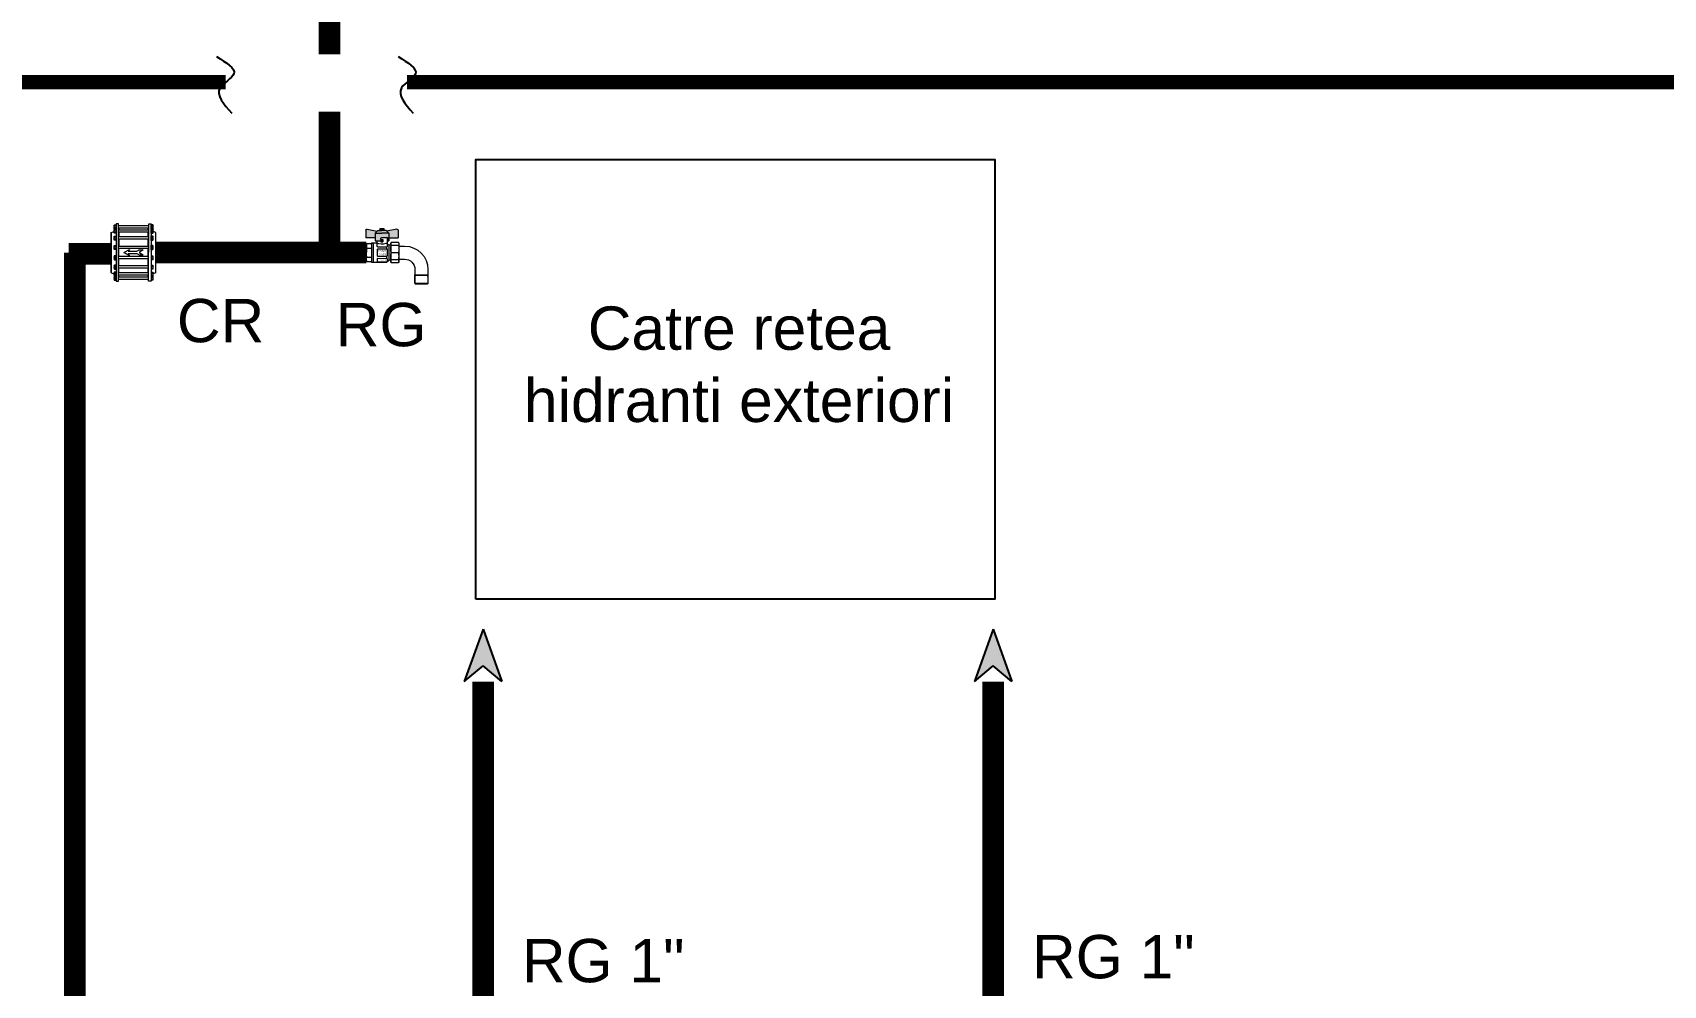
# Model space of a CAD drawing. Extents: x -6531732 to 89637, y -8915 to 32458.
# Drawn here: x 38075 to 43724, y 20807 to 24106 of the extents above; entities that cross this region are included whole.
import ezdxf
from ezdxf.enums import TextEntityAlignment as Align

# ---------------------------------------------------------------- set-up
doc = ezdxf.new("R2010")
doc.units = 0
for name, color, linetype, lineweight in [('SAN-MC-COLD WATER', 5, 'Continuous', 30), ('SAN-MC-HIDRANT', 1, 'HE_LINE', 25), ('SAN-MC-VALVE', 7, 'Continuous', 5)]:
    doc.layers.add(name, color=color, linetype=linetype, lineweight=lineweight)
doc.layers.add('SAN-MC-TEXT', color=7, linetype='Continuous')
doc.styles.get("Standard").update_dxf_attribs({"font": 'arial.ttf'})
doc.styles.add('txt', font='TXT', dxfattribs={"height": 0.2})
doc.linetypes.add('HE_LINE', pattern='A,300,-250,["HE",Standard,S=0.5,R=0,X=-100.5,Y=-30.5],-100', length=650)
doc.linetypes.add('PSI_LINE', pattern='A,300,-150,["PSI",Standard,S=0.5,R=0,X=-130,Y=-30],-5', length=455)

# ---------------------------------------------------------------- blocks, each defined once
blk = doc.blocks.new('Clapeta Sens')
at = {"layer": 'SAN-MC-VALVE'}
for p, q in [((-99.3, 129.5), (99.2, 129.6)), ((-92.8, 129.5), (-92.8, 25.1)), ((-92.3, 139.3), (-92.3, 143.8)), ((-85.5, 139.3), (-85.5, 143.8)), ((-84.9, 129.5), (-84.9, 25.1)), ((-84.9, 127.9), (-78.2, 127.9)), ((-78.2, 129.5), (-78.2, 25.1)), ((-77.7, 139.3), (-77.7, 143.9)), ((-70, 154.7), (-73.5, 144.5)), ((-70.9, 139.3), (-70.9, 143.9)), ((-70.4, 129.5), (-70.4, 25.1)), ((-70.4, 127.9), (-54.3, 128)), ((-70, 154.7), (69.9, 154.8)), ((-54.3, 129.5), (-54.3, 25.1)), ((-53.8, 139.4), (-53.8, 143.9)), ((-47, 139.4), (-47, 143.9)), ((-46.4, 129.5), (-46.4, 25.1)), ((-46.4, 128), (-21.6, 128)), ((-21.6, 129.6), (-21.6, 25.1)), ((-21.1, 139.4), (-21.1, 143.9)), ((-14.3, 139.4), (-14.3, 143.9)), ((-13.8, 129.6), (-13.7, 25.2)), ((-13.8, 128), (13.7, 128)), ((13.7, 129.6), (13.7, 25.2)), ((14.2, 139.4), (14.2, 143.9)), ((21, 139.4), (21, 143.9)), ((21.6, 129.6), (21.6, 25.2)), ((21.6, 128), (46.4, 128)), ((46.4, 129.6), (46.4, 25.2)), ((46.9, 139.4), (46.9, 143.9)), ((53.7, 139.4), (53.7, 144)), ((54.2, 129.6), (54.2, 25.2)), ((54.2, 128), (70.3, 128)), ((69.9, 154.8), (73.4, 144.6)), ((70.3, 129.6), (70.3, 25.2)), ((70.8, 139.5), (70.8, 144)), ((77.6, 139.5), (77.6, 144)), ((78.2, 129.6), (78.2, 25.2)), ((78.2, 128.1), (84.9, 128.1)), ((84.9, 129.6), (84.9, 25.2)), ((85.4, 139.5), (85.4, 144)), ((92.2, 139.5), (92.2, 144)), ((92.7, 129.6), (92.7, 25.2)), ((-9.7, 62.9), (-3.3, 58.7)), ((0.7, 43.9), (-9.7, 62.9)), ((0.7, 96.6), (-7.6, 111)), ((-7.6, 96.3), (-7.6, 111)), ((-3.3, 88.9), (-7.6, 96.3)), ((-3.3, 58.7), (-3.3, 88.9)), ((9, 111), (0.7, 96.6)), ((0.7, 43.9), (11.1, 62.9)), ((4.7, 88.9), (9, 96.3)), ((4.7, 58.7), (4.7, 88.9)), ((11.1, 62.9), (4.7, 58.7)), ((9, 96.3), (9, 111)), ((-92.2, 15.3), (-92.2, 10.8)), ((-85.4, 15.3), (-85.4, 10.8)), ((-84.9, 26.7), (-78.2, 26.7)), ((-77.7, 15.3), (-77.7, 10.8)), ((-69.9, -0.1), (-73.5, 10.2)), ((-70.9, 15.3), (-70.9, 10.8)), ((-70.4, 26.7), (-54.3, 26.7)), ((69.9, 0.1), (-69.9, -0.1)), ((-69.9, -0.1), (69.9, 0.1)), ((-69.9, -0.1), (69.9, 0.1)), ((-53.7, 15.3), (-53.7, 10.8)), ((-46.9, 15.3), (-46.9, 10.8)), ((-46.4, 26.7), (-21.6, 26.7)), ((-21.1, 15.3), (-21.1, 10.8)), ((-14.3, 15.3), (-14.3, 10.8)), ((-13.8, 26.7), (13.7, 26.7)), ((14.2, 15.3), (14.2, 10.8)), ((21.1, 15.4), (21.1, 10.8)), ((21.6, 26.8), (46.4, 26.8)), ((46.9, 15.4), (46.9, 10.9)), ((53.7, 15.4), (53.7, 10.9)), ((54.2, 26.8), (70.3, 26.8)), ((69.9, 0.1), (73.5, 10.3)), ((69.9, 0.1), (69.9, 0.1)), ((70.9, 15.4), (70.9, 10.9)), ((77.7, 15.4), (77.7, 10.9)), ((78.2, 26.8), (84.9, 26.8)), ((85.4, 15.4), (85.4, 10.9)), ((92.2, 15.4), (92.2, 10.9)), ((-69.9, -0.1), (-69.9, -0.1))]:
    blk.add_line(p, q, dxfattribs=at)
for points in [[(-99.3, 138.1), (-99.3, 129.5), (99.2, 129.6), (99.2, 138.3)], [(-82.1, 139.3), (-82.1, 144), (-82.9, 144.5), (-94.9, 144.4), (-95.7, 144), (-95.7, 139.3)], [(-82.2, 138.2), (-82.2, 139.3), (-66.5, 139.3), (-66.5, 138.2)], [(-67.5, 139.3), (-67.5, 144), (-68.3, 144.5), (-80.3, 144.5), (-81.1, 144), (-81.1, 139.3)], [(-58.2, 138.2), (-58.2, 139.4), (-42.5, 139.4), (-42.5, 138.2)], [(-43.5, 139.4), (-43.6, 144), (-44.3, 144.5), (-56.4, 144.5), (-57.2, 144), (-57.2, 139.4)], [(-25.6, 138.2), (-25.6, 139.4), (-9.8, 139.4), (-9.8, 138.2)], [(-10.9, 139.4), (-10.9, 144), (-11.7, 144.5), (-23.7, 144.5), (-24.5, 144), (-24.5, 139.4)], [(25.5, 138.2), (25.5, 139.4), (9.8, 139.4), (9.8, 138.2)], [(10.8, 139.4), (10.8, 144), (11.6, 144.5), (23.6, 144.5), (24.4, 144.1), (24.4, 139.4)], [(58.1, 138.3), (58.1, 139.4), (42.4, 139.4), (42.4, 138.3)], [(43.5, 139.4), (43.5, 144.1), (44.3, 144.5), (56.3, 144.6), (57.1, 144.1), (57.1, 139.4)], [(82.1, 138.3), (82.1, 139.5), (66.4, 139.4), (66.4, 138.3)], [(67.4, 139.4), (67.4, 144.1), (68.2, 144.6), (80.3, 144.6), (81, 144.1), (81, 139.5)], [(82, 139.5), (82, 144.1), (82.8, 144.6), (94.8, 144.6), (95.6, 144.1), (95.6, 139.5)], [(-99.3, 16.4), (-99.3, 25.1), (99.3, 25.2), (99.3, 16.6)], [(-82, 15.3), (-82, 10.6), (-82.8, 10.2), (-94.9, 10.2), (-95.7, 10.6), (-95.7, 15.3)], [(-82.2, 16.5), (-82.2, 15.3), (-66.4, 15.3), (-66.4, 16.5)], [(-67.5, 15.3), (-67.5, 10.6), (-68.3, 10.2), (-80.3, 10.2), (-81.1, 10.6), (-81.1, 15.3)], [(-58.2, 16.5), (-58.2, 15.3), (-42.5, 15.3), (-42.5, 16.5)], [(-43.5, 15.3), (-43.5, 10.7), (-44.3, 10.2), (-56.3, 10.2), (-57.1, 10.7), (-57.1, 15.3)], [(-25.5, 16.5), (-25.5, 15.3), (-9.8, 15.3), (-9.8, 16.5)], [(-10.9, 15.3), (-10.9, 10.7), (-11.7, 10.2), (-23.7, 10.2), (-24.5, 10.7), (-24.5, 15.3)], [(25.5, 16.5), (25.5, 15.4), (9.8, 15.3), (9.8, 16.5)], [(10.8, 15.3), (10.8, 10.7), (11.6, 10.2), (23.7, 10.2), (24.5, 10.7), (24.5, 15.4)], [(58.2, 16.6), (58.2, 15.4), (42.4, 15.4), (42.4, 16.5)], [(43.5, 15.4), (43.5, 10.7), (44.3, 10.3), (56.3, 10.3), (57.1, 10.7), (57.1, 15.4)], [(82.1, 16.6), (82.1, 15.4), (66.4, 15.4), (66.4, 16.6)], [(67.5, 15.4), (67.5, 10.7), (68.3, 10.3), (80.3, 10.3), (81.1, 10.8), (81.1, 15.4)], [(82, 15.4), (82, 10.8), (82.8, 10.3), (94.8, 10.3), (95.6, 10.8), (95.6, 15.4)]]:
    blk.add_lwpolyline(points, close=True, dxfattribs=at)
for points in [[(-81, 138.2), (-96.7, 138.1), (-96.7, 139.3), (-81, 139.3)], [(80.9, 138.3), (96.7, 138.3), (96.7, 139.5), (80.9, 139.5)], [(-81, 16.5), (-96.7, 16.4), (-96.7, 15.3), (-81, 15.3)], [(81, 16.6), (96.7, 16.6), (96.7, 15.4), (81, 15.4)]]:
    blk.add_lwpolyline(points, dxfattribs=at)
for centre, radius, start, end in [((-94, 141.7), 2.71, 51.1632, 128.9213), ((-88.9, 134.5), 9.95, 70.0269, 110.0577), ((-83.8, 141.7), 2.71, 51.1633, 128.9213), ((-79.4, 141.7), 2.71, 51.1632, 128.9213), ((-74.3, 134.5), 9.95, 70.0269, 110.0577), ((-69.2, 141.7), 2.71, 51.1633, 128.9213), ((-55.5, 141.8), 2.71, 51.1632, 128.9213), ((-50.4, 134.5), 9.95, 70.0269, 110.0577), ((-45.3, 141.8), 2.71, 51.1633, 128.9213), ((-22.8, 141.8), 2.71, 51.1632, 128.9213), ((-17.7, 134.5), 9.95, 70.0269, 110.0577), ((-12.6, 141.8), 2.71, 51.1633, 128.9213), ((12.5, 141.8), 2.71, 51.1633, 128.9213), ((17.6, 134.6), 9.95, 70.0269, 110.0577), ((22.7, 141.8), 2.71, 51.1632, 128.9214), ((45.2, 141.8), 2.71, 51.1633, 128.9213), ((50.3, 134.6), 9.95, 70.0269, 110.0577), ((55.4, 141.8), 2.71, 51.1632, 128.9214), ((69.1, 141.8), 2.71, 51.1633, 128.9213), ((74.2, 134.6), 9.95, 70.0269, 110.0577), ((79.3, 141.9), 2.71, 51.1632, 128.9214), ((83.7, 141.9), 2.71, 51.1633, 128.9213), ((88.8, 134.6), 9.95, 70.0269, 110.0577), ((93.9, 141.9), 2.71, 51.1632, 128.9214), ((-94, 12.9), 2.71, 231.1632, 308.9214), ((-88.8, 20.1), 9.95, 250.0269, 290.0577), ((-83.7, 12.9), 2.71, 231.1633, 308.9213), ((-79.4, 12.9), 2.71, 231.1632, 308.9214), ((-74.3, 20.1), 9.95, 250.0269, 290.0577), ((-69.2, 12.9), 2.71, 231.1633, 308.9213), ((-55.4, 12.9), 2.71, 231.1632, 308.9214), ((-50.3, 20.1), 9.95, 250.0269, 290.0577), ((-45.2, 12.9), 2.71, 231.1633, 308.9213), ((-22.8, 12.9), 2.71, 231.1632, 308.9214), ((-17.7, 20.2), 9.95, 250.0269, 290.0577), ((-12.6, 12.9), 2.71, 231.1633, 308.9213), ((12.5, 12.9), 2.71, 231.1633, 308.9213), ((17.6, 20.2), 9.95, 250.0269, 290.0577), ((22.8, 13), 2.71, 231.1632, 308.9213), ((45.2, 13), 2.71, 231.1633, 308.9213), ((50.3, 20.2), 9.95, 250.0269, 290.0577), ((55.4, 13), 2.71, 231.1632, 308.9213), ((69.2, 13), 2.71, 231.1633, 308.9213), ((74.3, 20.2), 9.95, 250.0269, 290.0577), ((79.4, 13), 2.71, 231.1632, 308.9213), ((83.7, 13), 2.71, 231.1633, 308.9213), ((88.8, 20.2), 9.95, 250.0269, 290.0577), ((93.9, 13), 2.71, 231.1632, 308.9213)]:
    blk.add_arc(centre, radius, start, end, dxfattribs=at)
blk = doc.blocks.new('Robinet Golire')
at = {"layer": 'SAN-MC-VALVE', "lineweight": 5}
h = blk.add_hatch(color=1, dxfattribs=at)
h.dxf.hatch_style = 1
h.paths.add_polyline_path([(-78, 83), (-117.3, 90, 0.466736), (-122, 86), (-122, 57), (-86, 57), (-86, 75)])
h.paths.add_polyline_path([(-44, 85), (-60, 85), (-76, 85), (-86, 75), (-60, 75), (-34, 75)])
h.paths.add_polyline_path([(-34, 75), (-60, 75), (-86, 75), (-86, 57), (-82, 57), (-58, 57, -0.414214), (-56, 55), (-56, 51), (-56, 45), (-34, 45)])
h.paths.add_polyline_path([(2, 86, 0.466736), (-2.7, 90), (-42, 83), (-34, 75), (-34, 57), (2, 57)])
at = {"layer": 'SAN-MC-VALVE', "linetype": 'Continuous', "lineweight": 5}
for p, q in [((-122, 86), (-122, 57)), ((-117.3, 90), (-78, 83)), ((-86, 75), (-76, 85)), ((-86, 75), (-60, 75)), ((-86, 75), (-86, 45)), ((-76, 85), (-60, 85)), ((-68.8, 86), (-68.8, 85)), ((-67.6, 87), (-67.8, 87)), ((-67, 92), (-67, 87.6)), ((-54, 93), (-66, 93)), ((-60, 93), (-60, 87)), ((-44, 85), (-60, 85)), ((-34, 75), (-60, 75)), ((-53, 87.6), (-53, 92)), ((-52.2, 87), (-52.4, 87)), ((-51.2, 85), (-51.2, 86)), ((-34, 75), (-44, 85)), ((-2.7, 90), (-42, 83)), ((-34, 75), (-34, 45)), ((2, 86), (2, 57)), ((-125.4, 25), (-147.4, 25)), ((-124.8, 26.1), (-125.4, 25)), ((-125.4, 25), (-125.4, -25)), ((-124.8, 36.5), (-123.3, 39)), ((-124.8, 36.5), (-124.8, -36.5)), ((-123.3, 39), (-95.9, 39)), ((-123.3, 27.9), (-95.9, 27.9)), ((-95.9, 0), (-123.3, 0)), ((-82, 57), (-122, 57)), ((-95.9, 39), (-94.4, 36.5)), ((-94.4, 36.5), (-94.4, -36.5)), ((-94.4, 29), (-86.1, 29)), ((-80, 35.1), (-86.1, 29)), ((-86.1, 29), (-86.1, -29)), ((-80, 45), (-86, 45)), ((-82, 57), (-58, 57)), ((-82, 57), (-82, 45)), ((-80.1, 35), (-75.5, 35)), ((-80.1, 35), (-80.1, 22)), ((-44, 22), (-80.1, 22)), ((-44, 14), (-80.1, 14)), ((-80.1, 14), (-80.1, -14)), ((-80, 57), (-80, 35)), ((-78.1, 22), (-78.1, 14)), ((-56, 51), (-64, 51)), ((-64, 51), (-64, 41)), ((-56, 45), (-64, 45)), ((-56, 41), (-64, 41)), ((-56, 51), (-56, 55)), ((-56, 51), (-56, 41)), ((-34, 45), (-56, 45)), ((-42, 24), (-42, 35.2)), ((-42, 12), (-42, -12)), ((-40, 45), (-40, 37)), ((-20, 37), (-40, 37)), ((-34, 57), (2, 57)), ((-26, 37), (-26, -37)), ((-20, 37), (-20, -37)), ((-2, 34.5), (-20, 34.5)), ((-2, 17.2), (-20, 17.2)), ((0, 31), (-2, 34.5)), ((0, 31), (0, -31)), ((-125.4, -25), (-147.4, -25)), ((-125.4, -25), (-124.8, -26.1)), ((-124.8, -36.5), (-123.3, -39)), ((-123.3, -27.9), (-95.9, -27.9)), ((-123.3, -39), (-95.9, -39)), ((-95.9, -39), (-94.4, -36.5)), ((-94.4, -29), (-86.1, -29)), ((-78.1, -37), (-86.1, -29)), ((-44, -14), (-80.1, -14)), ((-44, -22), (-80.1, -22)), ((-80.1, -22), (-80.1, -35)), ((-44, -35), (-80.1, -35)), ((-78.1, -14), (-78.1, -22)), ((-78.1, -35), (-78.1, -37)), ((-20, -37), (-78.1, -37)), ((-42, -24), (-42, -33)), ((-2, -17.2), (-20, -17.2)), ((-2, -34.5), (-20, -34.5)), ((0, -31), (-2, -34.5)), ((-237.4, -85.4), (-238.5, -86)), ((-186.3, -86), (-238.5, -86)), ((-238.5, -91), (-238.5, -86)), ((-238.5, -117.6), (-238.5, -91)), ((-186.3, -117.6), (-238.5, -117.6)), ((-236.1, -120), (-238.5, -117.6)), ((-236.8, -86), (-237.6, -85.5)), ((-237.4, -65), (-237.4, -85.4)), ((-187.4, -85.4), (-237.4, -85.4)), ((-236.8, -91), (-236.8, -86)), ((-236.8, -91), (-236.8, -119.3)), ((-188.7, -120), (-236.1, -120)), ((-186.3, -117.6), (-188.7, -120)), ((-187.1, -85.5), (-188, -86)), ((-188, -91), (-188, -86)), ((-188, -119.3), (-188, -91)), ((-187.4, -65), (-187.4, -85.4)), ((-186.3, -86), (-187.4, -85.4)), ((-186.3, -91), (-186.3, -86)), ((-186.3, -117.6), (-186.3, -91))]:
    blk.add_line(p, q, dxfattribs=at)
for centre, radius, start, end in [((-118, 86), 4, 79.9194, 180), ((-67.8, 86), 1, 90, 180), ((-67.6, 87.6), 0.6, 270, 0), ((-63.8, 75.3), 12.3, 71.94677, 106.39293), ((-66, 92), 1, 90, 180), ((-63.5, 86.4), 6.62, 58.10921, 121.89079), ((-56.5, 86.4), 6.62, 58.10921, 121.89079), ((-56.2, 75.3), 12.3, 73.60707, 108.05323), ((-54, 92), 1, 0, 90), ((-52.4, 87.6), 0.6, 180, 270), ((-52.2, 86), 1, 0, 90), ((-2, 86), 4, 0, 100.0806), ((-147.4, -65), 90, 90, 180), ((-113.5, 33.5), 11.3, 150.64159, 209.35841), ((-56.8, 14), 68, 168.13983, 191.86017), ((-105.7, 33.5), 11.3, 330.64159, 29.35841), ((-162.4, 14), 68, 348.13983, 11.86017), ((-60, 76.1), 44, 249.38726, 297.06653), ((-58, 55), 2, 0, 90), ((-44, 24), 2, 270, 0), ((-44, 12), 2, 0, 90), ((-19.2, 25.9), 19.3, 333.33688, 26.66312), ((-73.7, 0), 73.7, 346.50423, 13.49577), ((-147.4, -65), 40, 90, 180), ((-56.8, -14), 68, 168.13983, 191.86017), ((-113.5, -33.5), 11.3, 150.64159, 209.35841), ((-162.4, -14), 68, 348.13983, 11.86017), ((-105.7, -33.5), 11.3, 330.64159, 29.35841), ((-44, -12), 2, 270, 0), ((-44, -24), 2, 0, 90), ((-44, -33), 2, 270, 0), ((-19.1, -25.8), 19.1, 333.2139, 26.7861)]:
    blk.add_arc(centre, radius, start, end, dxfattribs=at)
at = {"layer": 'SAN-MC-VALVE', "linetype": 'Continuous', "lineweight": 5, "style": 'txt'}
for s, height, width, p in [('CW617N', 6, 0.666667, (-60.8, 7)), ('PN40', 8, 0.75, (-61.7, -6.2))]:
    blk.add_text(s, height=height, dxfattribs=dict(at, width=width)).set_placement(p, align=Align.MIDDLE)
blk.add_text('ITALY', height=5, dxfattribs=at).set_placement((-63.8, -28), align=Align.MIDDLE)

msp = doc.modelspace()

# ---------------------------------------------------------------- hatches: boundary and pattern name
at = {"layer": 'SAN-MC-TEXT'}
h = msp.add_hatch(color=256, dxfattribs=at)
h.paths.add_polyline_path([(39700.1, 21859.1), (39635.1, 21913.4), (39635.1, 22040.5)])
h.paths.add_polyline_path([(39635.1, 22040.5), (39635.1, 21913.4), (39570.2, 21859.1)])
h = msp.add_hatch(color=256, dxfattribs=at)
h.paths.add_polyline_path([(41467.1, 21859.1), (41402.2, 21913.4), (41402.2, 22040.5)])
h.paths.add_polyline_path([(41402.2, 22040.5), (41402.2, 21913.4), (41337.3, 21859.1)])

# ---------------------------------------------------------------- linework, layer by layer
at = {"layer": 'SAN-MC-COLD WATER', "const_width": 50}
for points in [[(38743.4, 23934.2), (30040.5, 23934.2)], [(49201.8, 23934.2), (39372.2, 23934.2)]]:
    msp.add_lwpolyline(points, dxfattribs=at)
at = {"layer": 'SAN-MC-HIDRANT', "color": 140, "linetype": 'PSI_LINE', "ltscale": 2, "const_width": 75}
for points in [[(39103.7, 25443.1), (39103.7, 24030.3)], [(38502, 23344.1), (39103.7, 23344.1), (39103.3, 23831.6)], [(38199.9, 23339.7), (38347.3, 23339.7)], [(38220.7, 23344.1), (38220.7, 18553.7)], [(39103.7, 23344.1), (39230.8, 23344.1)]]:
    msp.add_lwpolyline(points, dxfattribs=at)
at = {"layer": 'SAN-MC-HIDRANT', "color": 14, "linetype": 'Continuous', "const_width": 75, "elevation": -1}
for points in [[(39635.1, 19970.4), (39635.1, 21858.1)], [(41402.2, 19970.4), (41402.2, 21858.1)]]:
    msp.add_lwpolyline(points, dxfattribs=at)
at = {"layer": 'SAN-MC-TEXT'}
for p, q in [((39635.1, 22040.5, -1), (39570.2, 21859.1, -1)), ((39635.1, 22040.5, -1), (39700.1, 21859.1, -1)), ((41402.2, 22040.5, -1), (41337.3, 21859.1, -1)), ((41402.2, 22040.5, -1), (41467.1, 21859.1, -1)), ((39570.2, 21859.1, -1), (39635.1, 21913.4, -1)), ((39700.1, 21859.1, -1), (39635.1, 21913.4, -1)), ((41337.3, 21859.1, -1), (41402.2, 21913.4, -1)), ((41467.1, 21859.1, -1), (41402.2, 21913.4, -1))]:
    msp.add_line(p, q, dxfattribs=at)
msp.add_lwpolyline([(39610, 22144.5), (39610, 23666.4), (41407.9, 23666.4), (41407.9, 22144.5)], close=True, dxfattribs=at)
for points in [[(38711.9, 24022.6), (38772.1, 23962.5), (38724.1, 23914.5), (38764.6, 23826.7)], [(39340.7, 24022.6), (39400.9, 23962.5), (39352.9, 23914.5), (39393.5, 23826.7)]]:
    msp.add_spline(points, degree=3, dxfattribs=at)

# ---------------------------------------------------------------- block references
at = {"layer": 'SAN-MC-TEXT', "xscale": -0.9, "yscale": 0.9, "zscale": 0.9, "rotation": 359.9154162735238}
msp.add_blockref('Robinet Golire', (39230.8, 23344.1), dxfattribs=at)
at = {"layer": 'SAN-MC-VALVE', "xscale": -1, "rotation": 270}
msp.add_blockref('Clapeta Sens', (38347.3, 23344.1), dxfattribs=at)

# ---------------------------------------------------------------- texts
at = {"layer": 'SAN-MC-TEXT', "char_height": 150}
for s, insert, width, attachment_point in [('CR', (38877.2, 23183.7), 2045.744, 3), ('RG', (39439.2, 23169.8), 2045.744, 3), ('\\pxqc;Catre retea\\Phidranti exteriori', (39654.9, 23157.6), 1733.927, 1), ('RG 1"', (39769.7, 20967.6), 2045.744, 1), ('RG 1"', (41536.7, 20981.2), 2045.744, 1)]:
    msp.add_mtext(s, dxfattribs=dict(at, insert=insert, width=width, attachment_point=attachment_point))

doc.saveas('drawing.dxf')
